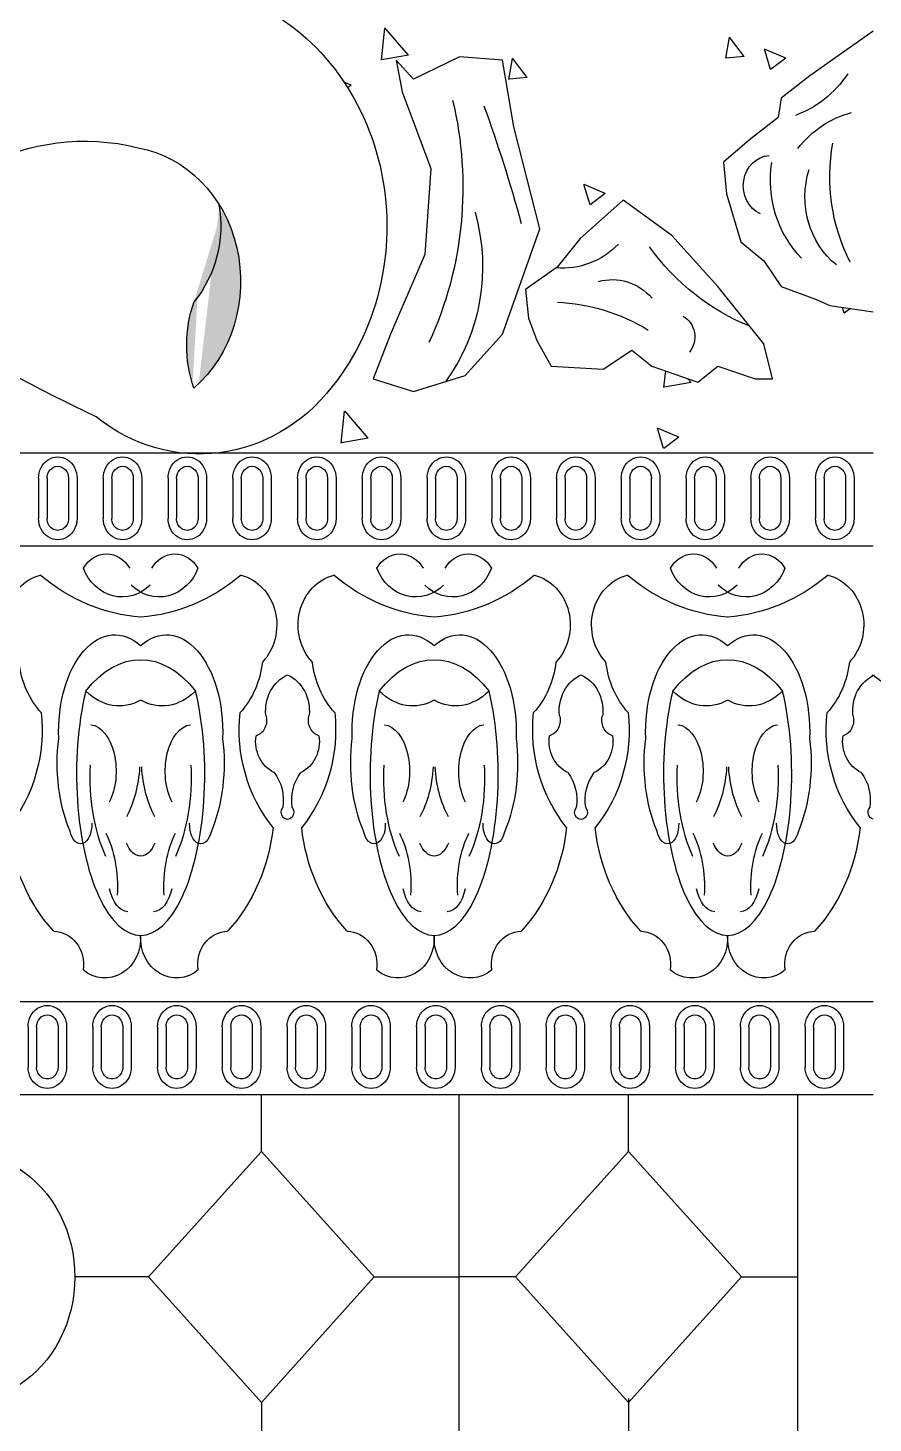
# Model space of a CAD drawing. Header units: millimetres. Extents: x 2621 to 26934, y 11979 to 27988.
# Drawn here: x 17795.7 to 18053.1, y 13881.3 to 14306.2 of the extents above; entities that cross this region are included whole.
import ezdxf

# ---------------------------------------------------------------- set-up
doc = ezdxf.new("R2010")
doc.units = ezdxf.units.MM

# ---------------------------------------------------------------- blocks, each defined once
blk = doc.blocks.new('A$C0DFF4785')
h = blk.add_hatch(color=256)
edge = h.paths.add_edge_path()
edge.add_ellipse((869.39, 2267.39), major_axis=(0, 34.33), ratio=0.9, start_angle=227.5065, end_angle=280.795)
edge.add_ellipse((869.23, 2250.36), major_axis=(0, 41.23), ratio=0.9, start_angle=217.9985, end_angle=304.6879, ccw=False)
edge.add_ellipse((922.7, 2230.9), major_axis=(0, 36.44), ratio=0.9, start_angle=68.5803, end_angle=110.943, ccw=False)
for p, q in [((949.19, 2317.8), (950.21, 2327.52)), ((957.42, 2319.24), (950.24, 2327.55)), ((1054.15, 2318.31), (1055.21, 2324.73)), ((1059.68, 2318.88), (1055.24, 2324.76)), ((1098.98, 2326.58), (1079.68, 2312.94)), ((1067.75, 2314.87), (1065.89, 2321.06)), ((1072.37, 2318.34), (1065.92, 2321.09)), ((957.42, 2319.24), (949.22, 2317.83)), ((958.99, 2311.97), (953.74, 2317.79)), ((953.74, 2317.79), (955.49, 2308.08)), ((972.98, 2318.76), (958.99, 2311.97)), ((986.1, 2317.79), (972.98, 2318.76)), ((989.6, 2297.4), (986.1, 2317.79)), ((988.07, 2311.89), (989.14, 2318.3)), ((993.61, 2312.45), (989.17, 2318.33)), ((1059.68, 2318.88), (1054.18, 2318.34)), ((1072.37, 2318.34), (1067.78, 2314.9)), ((993.61, 2312.45), (988.11, 2311.92)), ((1079.68, 2312.94), (1070.93, 2306.14)), ((939.98, 2310.14), (937.84, 2311.05)), ((939.98, 2310.14), (938.94, 2309.36)), ((955.49, 2308.08), (964.24, 2284.78)), ((1070.93, 2306.14), (1070.06, 2300.31)), ((1070.06, 2300.31), (1061.31, 2293.52)), ((997.47, 2266.33), (989.6, 2297.4)), ((1061.31, 2293.52), (1053.44, 2286.72)), ((1053.44, 2286.72), (1054.31, 2277.01)), ((964.24, 2284.78), (962.49, 2258.56)), ((1012.77, 2273.66), (1010.9, 2279.85)), ((1017.38, 2277.13), (1010.93, 2279.88)), ((1022.83, 2275.07), (1009.71, 2263.41)), ((1017.38, 2277.13), (1012.8, 2273.69)), ((1037.7, 2264.38), (1022.83, 2275.07)), ((1054.31, 2277.01), (1058.69, 2262.44)), ((986.1, 2234.28), (997.47, 2266.33)), ((1009.71, 2263.41), (1002.72, 2254.67)), ((1051.69, 2248.85), (1037.7, 2264.38)), ((1058.69, 2262.44), (1065.68, 2256.62)), ((962.49, 2258.56), (951.99, 2234.28)), ((1065.68, 2256.62), (1070.93, 2248.85)), ((1002.72, 2254.67), (993.1, 2247.88)), ((993.1, 2247.88), (993.97, 2239.14)), ((1065.68, 2231.37), (1051.69, 2248.85)), ((1070.93, 2248.85), (1081.42, 2244.96)), ((1081.42, 2244.96), (1085.8, 2243.02)), ((1085.8, 2243.02), (1098.98, 2241.08)), ((1090.17, 2240.65), (1089.62, 2242.46)), ((1092.08, 2242.09), (1090.2, 2240.68)), ((993.97, 2239.14), (996.59, 2232.34)), ((951.99, 2234.28), (946.75, 2220.69)), ((974.73, 2221.66), (986.1, 2234.28)), ((996.59, 2232.34), (1000.97, 2224.57)), ((1068.31, 2220.69), (1065.68, 2231.37)), ((1016.71, 2223.6), (1025.45, 2229.43)), ((1025.45, 2229.43), (1031.58, 2224.57)), ((1000.97, 2224.57), (1016.71, 2223.6)), ((1031.58, 2224.57), (1045.57, 2219.71)), ((1035.29, 2218.09), (1035.82, 2223.1)), ((1045.57, 2219.71), (1051.69, 2224.57)), ((1051.69, 2224.57), (1063.06, 2220.69)), ((946.75, 2220.69), (958.99, 2216.8)), ((958.99, 2216.8), (974.73, 2221.66)), ((1043.52, 2219.54), (1035.32, 2218.12)), ((1043.52, 2219.54), (1042.42, 2220.81)), ((1063.06, 2220.69), (1068.31, 2220.69)), ((936.98, 2201.15), (938, 2210.87)), ((945.2, 2202.59), (938.03, 2210.9)), ((1035.18, 2199.44), (1033.31, 2205.63)), ((1039.79, 2202.91), (1033.34, 2205.66)), ((945.2, 2202.59), (937.01, 2201.18)), ((1039.79, 2202.91), (1035.21, 2199.47)), ((70.66, 2198.15), (1098.98, 2198.15)), ((844.76, 2190.41), (844.76, 2178.18)), ((847.36, 2190.41), (847.36, 2178.18)), ((853.9, 2190.41), (853.9, 2178.18)), ((856.5, 2190.41), (856.5, 2178.18)), ((864.49, 2190.41), (864.49, 2178.18)), ((867.08, 2190.41), (867.08, 2178.18)), ((873.63, 2190.41), (873.63, 2178.18)), ((876.22, 2190.41), (876.22, 2178.18)), ((884.21, 2190.41), (884.21, 2178.18)), ((886.81, 2190.41), (886.81, 2178.18)), ((893.35, 2190.41), (893.35, 2178.18)), ((895.95, 2190.41), (895.95, 2178.18)), ((903.94, 2190.41), (903.94, 2178.18)), ((906.53, 2190.41), (906.53, 2178.18)), ((913.08, 2190.41), (913.08, 2178.18)), ((915.67, 2190.41), (915.67, 2178.18)), ((923.67, 2190.41), (923.67, 2178.18)), ((926.26, 2190.41), (926.26, 2178.18)), ((932.8, 2190.41), (932.8, 2178.18)), ((935.4, 2190.41), (935.4, 2178.18)), ((943.39, 2190.41), (943.39, 2178.18)), ((945.99, 2190.41), (945.99, 2178.18)), ((952.53, 2190.41), (952.53, 2178.18)), ((955.13, 2190.41), (955.13, 2178.18)), ((963.12, 2190.41), (963.12, 2178.18)), ((965.71, 2190.41), (965.71, 2178.18)), ((972.26, 2190.41), (972.26, 2178.18)), ((974.85, 2190.41), (974.85, 2178.18)), ((982.84, 2190.41), (982.84, 2178.18)), ((985.44, 2190.41), (985.44, 2178.18)), ((991.98, 2190.41), (991.98, 2178.18)), ((994.58, 2190.41), (994.58, 2178.18)), ((1002.57, 2190.41), (1002.57, 2178.18)), ((1005.16, 2190.41), (1005.16, 2178.18)), ((1011.71, 2190.41), (1011.71, 2178.18)), ((1014.3, 2190.41), (1014.3, 2178.18)), ((1022.29, 2190.41), (1022.29, 2178.18)), ((1024.89, 2190.41), (1024.89, 2178.18)), ((1031.43, 2190.41), (1031.43, 2178.18)), ((1034.03, 2190.41), (1034.03, 2178.18)), ((1042.02, 2190.41), (1042.02, 2178.18)), ((1044.61, 2190.41), (1044.61, 2178.18)), ((1051.16, 2190.41), (1051.16, 2178.18)), ((1053.75, 2190.41), (1053.75, 2178.18)), ((1061.74, 2190.41), (1061.74, 2178.18)), ((1064.34, 2190.41), (1064.34, 2178.18)), ((1070.88, 2190.41), (1070.88, 2178.18)), ((1073.48, 2190.41), (1073.48, 2178.18)), ((1081.47, 2190.41), (1081.47, 2178.18)), ((1084.07, 2190.41), (1084.07, 2178.18)), ((1090.61, 2190.41), (1090.61, 2178.18)), ((1093.2, 2190.41), (1093.2, 2178.18)), ((70.66, 2169.81), (1098.98, 2169.81)), ((-11.44, 2031.09), (1098.98, 2031.09)), ((841.57, 2023.35), (841.57, 2011.11)), ((844.16, 2023.35), (844.16, 2011.11)), ((850.71, 2023.35), (850.71, 2011.11)), ((853.3, 2023.35), (853.3, 2011.11)), ((861.3, 2023.35), (861.3, 2011.11)), ((863.89, 2023.35), (863.89, 2011.11)), ((870.43, 2023.35), (870.43, 2011.11)), ((873.03, 2023.35), (873.03, 2011.11)), ((881.02, 2023.35), (881.02, 2011.11)), ((883.62, 2023.35), (883.62, 2011.11)), ((890.16, 2023.35), (890.16, 2011.11)), ((892.76, 2023.35), (892.76, 2011.11)), ((900.75, 2023.35), (900.75, 2011.11)), ((903.34, 2023.35), (903.34, 2011.11)), ((909.89, 2023.35), (909.89, 2011.11)), ((912.48, 2023.35), (912.48, 2011.11)), ((920.47, 2023.35), (920.47, 2011.11)), ((923.07, 2023.35), (923.07, 2011.11)), ((929.61, 2023.35), (929.61, 2011.11)), ((932.21, 2023.35), (932.21, 2011.11)), ((940.2, 2023.35), (940.2, 2011.11)), ((942.79, 2023.35), (942.79, 2011.11)), ((949.34, 2023.35), (949.34, 2011.11)), ((951.93, 2023.35), (951.93, 2011.11)), ((959.92, 2023.35), (959.92, 2011.11)), ((962.52, 2023.35), (962.52, 2011.11)), ((969.06, 2023.35), (969.06, 2011.11)), ((971.66, 2023.35), (971.66, 2011.11)), ((979.65, 2023.35), (979.65, 2011.11)), ((982.24, 2023.35), (982.24, 2011.11)), ((988.79, 2023.35), (988.79, 2011.11)), ((991.38, 2023.35), (991.38, 2011.11)), ((999.37, 2023.35), (999.37, 2011.11)), ((1001.97, 2023.35), (1001.97, 2011.11)), ((1008.51, 2023.35), (1008.51, 2011.11)), ((1011.11, 2023.35), (1011.11, 2011.11)), ((1019.1, 2023.35), (1019.1, 2011.11)), ((1021.7, 2023.35), (1021.7, 2011.11)), ((1028.24, 2023.35), (1028.24, 2011.11)), ((1030.83, 2023.35), (1030.83, 2011.11)), ((1038.83, 2023.35), (1038.83, 2011.11)), ((1041.42, 2023.35), (1041.42, 2011.11)), ((1047.97, 2023.35), (1047.97, 2011.11)), ((1050.56, 2023.35), (1050.56, 2011.11)), ((1058.55, 2023.35), (1058.55, 2011.11)), ((1061.15, 2023.35), (1061.15, 2011.11)), ((1067.69, 2023.35), (1067.69, 2011.11)), ((1070.29, 2023.35), (1070.29, 2011.11)), ((1078.28, 2023.35), (1078.28, 2011.11)), ((1080.87, 2023.35), (1080.87, 2011.11)), ((1087.42, 2023.35), (1087.42, 2011.11)), ((1090.01, 2023.35), (1090.01, 2011.11)), ((-11.44, 2002.75), (1098.98, 2002.75)), ((912.64, 1985.4), (912.64, 2002.75)), ((972.91, 0), (972.91, 2002.75)), ((1024.46, 1985.4), (1024.46, 2002.75)), ((1076.01, 0), (1076.01, 2002.75)), ((912.64, 1985.4), (878.25, 1947.19)), ((947.03, 1947.19), (912.64, 1985.4)), ((1024.46, 1985.4), (990.07, 1947.19)), ((1058.85, 1947.19), (1024.46, 1985.4)), ((878.25, 1947.19), (855.86, 1947.19)), ((878.25, 1947.19), (912.64, 1908.98)), ((912.64, 1908.98), (947.03, 1947.19)), ((947.03, 1947.19), (972.91, 1947.19)), ((990.07, 1947.19), (972.91, 1947.19)), ((990.07, 1947.19), (1024.46, 1908.98)), ((1024.46, 1908.98), (1058.85, 1947.19)), ((1058.85, 1947.19), (1076.01, 1947.19)), ((912.64, 1908.98), (912.64, 1888.2)), ((1024.46, 1910.2), (1024.46, 1894.08))]:
    blk.add_line(p, q)
at = {"extrusion": (0, 0, -1)}
for centre, major_axis, ratio, start_param, end_param in [((884.52, 2267.14), (0, 73.74), 0.9, 0.343378, 2.294522), ((1065.26, 2335.29), (0, 36.15), 0.9, 2.215809, 2.827456), ((881.15, 2279.06), (0, 103.19), 0.9, 1.311226, 2.046792), ((643.26, 2151.42), (0, 404.43), 0.9, 1.184311, 1.278308), ((858.84, 2210.66), (0, 82.42), 0.9, -1.099787, 0.221562), ((1099.04, 2269.06), (0, 33.52), 0.9, -0.865208, -0.22191), ((869.23, 2250.36), (0, 41.23), 0.9, 0.159928, 2.478394), ((1133.15, 2282.28), (0, 52.61), 0.9, 4.194318, 4.907513), ((1067.71, 2279.52), (0, 9.18), 0.9, 3.517392, 6.237884), ((1096.37, 2281.21), (0, 31.87), 0.9, 3.873153, 4.881773), ((1101.23, 2276.15), (0, 25.55), 0.9, 3.763098, 5.044026), ((869.39, 2267.39), (0, 34.33), 0.9, 1.382388, 2.312449), ((1107.86, 2847.04), (0, 693.81), 0.9, 3.545662, 3.732478), ((930.45, 2254.86), (0, 55.09), 0.9, 1.265757, 2.260599), ((1004.51, 2282.16), (0, 27.76), 0.9, 2.398822, 3.223782), ((1084.98, 2309.32), (0, 77.2), 0.9, 3.487676, 4.033789), ((1019.51, 2231.92), (0, 18.99), 0.9, -0.246892, 0.790864), ((922.7, 2230.9), (0, 36.44), 0.9, 4.346865, 5.086233), ((1000.59, 2174.56), (0, 69.48), 0.9, 0.035445, 0.499062), ((1038.36, 2233.51), (0, 7), 0.9, 0.458441, 2.302944), ((893.78, 2257.35), (0, 59.55), 0.9, 2.285655, 3.768065), ((850.63, 2190.41), (0, 6.52), 0.9, 4.712389, 7.853982), ((870.36, 2190.41), (0, 6.52), 0.9, 4.712389, 7.853982), ((890.08, 2190.41), (0, 6.52), 0.9, 4.712389, 7.853982), ((909.81, 2190.41), (0, 6.52), 0.9, 4.712389, 7.853982), ((929.53, 2190.41), (0, 6.52), 0.9, 4.712389, 7.853982), ((949.26, 2190.41), (0, 6.52), 0.9, 4.712389, 7.853982), ((968.98, 2190.41), (0, 6.52), 0.9, 4.712389, 7.853982), ((988.71, 2190.41), (0, 6.52), 0.9, 4.712389, 7.853982), ((1008.43, 2190.41), (0, 6.52), 0.9, 4.712389, 7.853982), ((1028.16, 2190.41), (0, 6.52), 0.9, 4.712389, 7.853982), ((1047.89, 2190.41), (0, 6.52), 0.9, 4.712389, 7.853982), ((1067.61, 2190.41), (0, 6.52), 0.9, 4.712389, 7.853982), ((1087.34, 2190.41), (0, 6.52), 0.9, 4.712389, 7.853982), ((850.63, 2190.41), (0, 3.64), 0.9, -1.570796, 1.570796), ((870.36, 2190.41), (0, 3.64), 0.9, -1.570796, 1.570796), ((890.08, 2190.41), (0, 3.64), 0.9, -1.570796, 1.570796), ((909.81, 2190.41), (0, 3.64), 0.9, -1.570796, 1.570796), ((929.53, 2190.41), (0, 3.64), 0.9, -1.570796, 1.570796), ((949.26, 2190.41), (0, 3.64), 0.9, -1.570796, 1.570796), ((968.98, 2190.41), (0, 3.64), 0.9, -1.570796, 1.570796), ((988.71, 2190.41), (0, 3.64), 0.9, -1.570796, 1.570796), ((1008.43, 2190.41), (0, 3.64), 0.9, -1.570796, 1.570796), ((1028.16, 2190.41), (0, 3.64), 0.9, -1.570796, 1.570796), ((1047.89, 2190.41), (0, 3.64), 0.9, -1.570796, 1.570796), ((1067.61, 2190.41), (0, 3.64), 0.9, -1.570796, 1.570796), ((1087.34, 2190.41), (0, 3.64), 0.9, -1.570796, 1.570796), ((850.63, 2178.18), (0, 6.52), 0.9, 1.570796, 4.712389), ((850.63, 2178.18), (0, 3.64), 0.9, 1.570796, 4.712389), ((870.36, 2178.18), (0, 6.52), 0.9, 1.570796, 4.712389), ((870.36, 2178.18), (0, 3.64), 0.9, 1.570796, 4.712389), ((890.08, 2178.18), (0, 6.52), 0.9, 1.570796, 4.712389), ((890.08, 2178.18), (0, 3.64), 0.9, 1.570796, 4.712389), ((909.81, 2178.18), (0, 6.52), 0.9, 1.570796, 4.712389), ((909.81, 2178.18), (0, 3.64), 0.9, 1.570796, 4.712389), ((929.53, 2178.18), (0, 6.52), 0.9, 1.570796, 4.712389), ((929.53, 2178.18), (0, 3.64), 0.9, 1.570796, 4.712389), ((949.26, 2178.18), (0, 6.52), 0.9, 1.570796, 4.712389), ((949.26, 2178.18), (0, 3.64), 0.9, 1.570796, 4.712389), ((968.98, 2178.18), (0, 6.52), 0.9, 1.570796, 4.712389), ((968.98, 2178.18), (0, 3.64), 0.9, 1.570796, 4.712389), ((988.71, 2178.18), (0, 6.52), 0.9, 1.570796, 4.712389), ((988.71, 2178.18), (0, 3.64), 0.9, 1.570796, 4.712389), ((1008.43, 2178.18), (0, 6.52), 0.9, 1.570796, 4.712389), ((1008.43, 2178.18), (0, 3.64), 0.9, 1.570796, 4.712389), ((1028.16, 2178.18), (0, 6.52), 0.9, 1.570796, 4.712389), ((1028.16, 2178.18), (0, 3.64), 0.9, 1.570796, 4.712389), ((1047.89, 2178.18), (0, 6.52), 0.9, 1.570796, 4.712389), ((1047.89, 2178.18), (0, 3.64), 0.9, 1.570796, 4.712389), ((1067.61, 2178.18), (0, 6.52), 0.9, 1.570796, 4.712389), ((1067.61, 2178.18), (0, 3.64), 0.9, 1.570796, 4.712389), ((1087.34, 2178.18), (0, 6.52), 0.9, 1.570796, 4.712389), ((1087.34, 2178.18), (0, 3.64), 0.9, 1.570796, 4.712389), ((865.48, 2158.15), (0, 9.23), 0.9, -1.014019, 1.014019), ((886.29, 2158.15), (0, 9.23), 0.9, -1.014019, 1.014019), ((954.88, 2158.15), (0, 9.23), 0.9, -1.014019, 1.014019), ((975.69, 2158.15), (0, 9.23), 0.9, -1.014019, 1.014019), ((1044.28, 2158.15), (0, 9.23), 0.9, -1.014019, 1.014019), ((1065.09, 2158.15), (0, 9.23), 0.9, -1.014019, 1.014019), ((870.23, 2168.45), (0, 14.19), 0.9, 2.408506, 4.320228), ((881.54, 2168.45), (0, 14.19), 0.9, 1.962957, 3.874679), ((959.63, 2168.45), (0, 14.19), 0.9, 2.408506, 4.320228), ((970.94, 2168.45), (0, 14.19), 0.9, 1.962957, 3.874679), ((1049.03, 2168.45), (0, 14.19), 0.9, 2.408506, 4.320228), ((1060.34, 2168.45), (0, 14.19), 0.9, 1.962957, 3.874679), ((848.47, 2145.72), (0, 15.6), 0.9, 3.900915, 6.056676), ((879.66, 2210.59), (0, 62.64), 0.9, 3.20865, 3.796655), ((872.11, 2210.59), (0, 62.64), 0.9, 2.48653, 3.074536), ((903.3, 2145.72), (0, 15.6), 0.9, 0.226509, 2.38227), ((937.87, 2145.72), (0, 15.6), 0.9, 3.900915, 6.056676), ((969.06, 2210.59), (0, 62.64), 0.9, 3.20865, 3.796655), ((961.51, 2210.59), (0, 62.64), 0.9, 2.48653, 3.074536), ((992.7, 2145.72), (0, 15.6), 0.9, 0.226509, 2.38227), ((1027.27, 2145.72), (0, 15.6), 0.9, 3.900915, 6.056676), ((1058.46, 2210.59), (0, 62.64), 0.9, 3.20865, 3.796655), ((1050.91, 2210.59), (0, 62.64), 0.9, 2.48653, 3.074536), ((1082.1, 2145.72), (0, 15.6), 0.9, 0.226509, 2.38227), ((868.06, 2113.14), (0, 29.59), 0.580829, 4.646244, 6.755447), ((883.7, 2113.14), (0, 29.59), 0.580829, -0.472261, 1.636941), ((957.46, 2113.14), (0, 29.59), 0.580829, 4.646244, 6.755447), ((973.1, 2113.14), (0, 29.59), 0.580829, -0.472261, 1.636941), ((1046.86, 2113.14), (0, 29.59), 0.580829, 4.646244, 6.755447), ((1062.5, 2113.14), (0, 29.59), 0.580829, -0.472261, 1.636941), ((875.88, 2087.01), (0, 48.15), 0.580829, -0.641892, 0.641892), ((965.28, 2087.01), (0, 48.15), 0.580829, -0.641892, 0.641892), ((1054.68, 2087.01), (0, 48.15), 0.580829, -0.641892, 0.641892), ((862.21, 2137.63), (0, 26.2), 0.9, 3.923674, 4.589058), ((889.56, 2137.63), (0, 26.2), 0.9, 1.694127, 2.359511), ((951.61, 2137.63), (0, 26.2), 0.9, 3.923674, 4.589058), ((978.96, 2137.63), (0, 26.2), 0.9, 1.694127, 2.359511), ((1041.01, 2137.63), (0, 26.2), 0.9, 3.923674, 4.589058), ((1068.36, 2137.63), (0, 26.2), 0.9, 1.694127, 2.359511), ((924.63, 2119.55), (0, 11.87), 0.9, 4.606317, 5.897089), ((916.59, 2119.55), (0, 11.87), 0.9, 0.386097, 1.676868), ((1014.04, 2119.55), (0, 11.87), 0.9, 4.606317, 5.897089), ((1005.99, 2119.55), (0, 11.87), 0.9, 0.386097, 1.676868), ((1103.44, 2119.55), (0, 11.87), 0.9, 4.606317, 5.897089), ((1094.53, 2119.55), (0, 11.87), 0.9, 0.386097, 1.676868), ((869.38, 2157.71), (0, 36.65), 0.580829, 2.831102, 3.643315), ((882.39, 2157.71), (0, 36.65), 0.580829, 2.63987, 3.452083), ((958.78, 2157.71), (0, 36.65), 0.580829, 2.831102, 3.643315), ((971.79, 2157.71), (0, 36.65), 0.580829, 2.63987, 3.452083), ((1048.18, 2157.71), (0, 36.65), 0.580829, 2.831102, 3.643315), ((1061.19, 2157.71), (0, 36.65), 0.580829, 2.63987, 3.452083), ((806.2, 2113.75), (0, 44.08), 0.9, 1.450556, 2.308926), ((945.57, 2113.75), (0, 44.08), 0.9, 3.974259, 4.83263), ((909.89, 2116.68), (0, 4.85), 0.9, 1.232392, 2.880187), ((895.6, 2113.75), (0, 44.08), 0.9, 1.450556, 2.308926), ((931.33, 2116.68), (0, 4.85), 0.9, 3.402999, 5.050793), ((1034.97, 2113.75), (0, 44.08), 0.9, 3.974259, 4.83263), ((999.29, 2116.68), (0, 4.85), 0.9, 1.232392, 2.880187), ((985, 2113.75), (0, 44.08), 0.9, 1.450556, 2.308926), ((1020.73, 2116.68), (0, 4.85), 0.9, 3.402999, 5.050793), ((1124.37, 2113.75), (0, 44.08), 0.9, 3.974259, 4.83263), ((1088.69, 2116.68), (0, 4.85), 0.9, 1.232392, 2.880187), ((860.16, 2101.19), (0, 14.19), 0.580829, 0.069598, 2.294907), ((891.61, 2101.19), (0, 14.19), 0.580829, 3.988278, 6.213587), ((920.23, 2110.31), (0, 10.37), 0.9, 3.542326, 4.874697), ((920.99, 2110.31), (0, 10.37), 0.9, 1.408488, 2.74086), ((949.56, 2101.19), (0, 14.19), 0.580829, 0.069598, 2.294907), ((981.01, 2101.19), (0, 14.19), 0.580829, 3.988278, 6.213587), ((1009.63, 2110.31), (0, 10.37), 0.9, 3.542326, 4.874697), ((1010.39, 2110.31), (0, 10.37), 0.9, 1.408488, 2.74086), ((1038.96, 2101.19), (0, 14.19), 0.580829, 0.069598, 2.294907), ((1070.41, 2101.19), (0, 14.19), 0.580829, 3.988278, 6.213587), ((1099.03, 2110.31), (0, 10.37), 0.9, 3.542326, 4.874697), ((871.12, 2103.77), (0, 35.57), 0.580829, 4.087796, 4.922564), ((880.65, 2103.77), (0, 35.57), 0.580829, 1.360621, 2.195389), ((960.52, 2103.77), (0, 35.57), 0.580829, 4.087796, 4.922564), ((970.05, 2103.77), (0, 35.57), 0.580829, 1.360621, 2.195389), ((1049.92, 2103.77), (0, 35.57), 0.580829, 4.087796, 4.922564), ((1059.45, 2103.77), (0, 35.57), 0.580829, 1.360621, 2.195389), ((883.04, 2099.09), (0, 38.78), 0.580829, 4.048401, 4.814358), ((860.8, 2104.99), (0, 25.54), 0.580829, 1.668269, 2.334157), ((890.96, 2104.99), (0, 25.54), 0.580829, 3.949028, 4.614916), ((868.73, 2099.09), (0, 38.78), 0.580829, 1.468828, 2.234784), ((907.53, 2092.35), (0, 13.12), 0.9, 0.874178, 1.741863), ((933.69, 2092.35), (0, 13.12), 0.9, 4.541323, 5.409007), ((972.44, 2099.09), (0, 38.78), 0.580829, 4.048401, 4.814358), ((950.2, 2104.99), (0, 25.54), 0.580829, 1.668269, 2.334157), ((980.36, 2104.99), (0, 25.54), 0.580829, 3.949028, 4.614916), ((958.13, 2099.09), (0, 38.78), 0.580829, 1.468828, 2.234784), ((996.93, 2092.35), (0, 13.12), 0.9, 0.874178, 1.741863), ((1023.09, 2092.35), (0, 13.12), 0.9, 4.541323, 5.409007), ((1061.84, 2099.09), (0, 38.78), 0.580829, 4.048401, 4.814358), ((1039.6, 2104.99), (0, 25.54), 0.580829, 1.668269, 2.334157), ((1069.76, 2104.99), (0, 25.54), 0.580829, 3.949028, 4.614916), ((1047.53, 2099.09), (0, 38.78), 0.580829, 1.468828, 2.234784), ((1086.33, 2092.35), (0, 13.12), 0.9, 0.874178, 1.741863), ((920.61, 2088.68), (0, 2.15), 0.9, 0.84042, 5.442765), ((1010.01, 2088.68), (0, 2.15), 0.9, 0.84042, 5.442765), ((1099.41, 2088.68), (0, 2.15), 0.9, 3.364017, 5.442765), ((883.04, 2090.18), (0, 53.12), 0.9, 3.922544, 4.597447), ((857.57, 2084.94), (0, 5.87), 0.580829, 1.503228, 4.369417), ((854.45, 2066.13), (0, 24.72), 0.580829, 0.856354, 1.681252), ((897.32, 2066.13), (0, 24.72), 0.580829, 4.601933, 5.426831), ((894.2, 2084.94), (0, 5.87), 0.580829, 1.913768, 4.779957), ((868.72, 2090.18), (0, 53.12), 0.9, 1.685738, 2.360641), ((972.44, 2090.18), (0, 53.12), 0.9, 3.922544, 4.597447), ((946.97, 2084.94), (0, 5.87), 0.580829, 1.503228, 4.369417), ((943.85, 2066.13), (0, 24.72), 0.580829, 0.856354, 1.681252), ((986.72, 2066.13), (0, 24.72), 0.580829, 4.601933, 5.426831), ((983.6, 2084.94), (0, 5.87), 0.580829, 1.913768, 4.779957), ((958.12, 2090.18), (0, 53.12), 0.9, 1.685738, 2.360641), ((1061.84, 2090.18), (0, 53.12), 0.9, 3.922544, 4.597447), ((1036.37, 2084.94), (0, 5.87), 0.580829, 1.503228, 4.369417), ((1033.25, 2066.13), (0, 24.72), 0.580829, 0.856354, 1.681252), ((1076.12, 2066.13), (0, 24.72), 0.580829, 4.601933, 5.426831), ((1073, 2084.94), (0, 5.87), 0.580829, 1.913768, 4.779957), ((1047.52, 2090.18), (0, 53.12), 0.9, 1.685738, 2.360641), ((875.88, 2084.5), (0, 9.13), 0.580829, 2.177022, 4.106163), ((965.28, 2084.5), (0, 9.13), 0.580829, 2.177022, 4.106163), ((1054.68, 2084.5), (0, 9.13), 0.580829, 2.177022, 4.106163), ((872.19, 2068.91), (0, 10.52), 0.580829, 3.182726, 4.368603), ((879.58, 2068.91), (0, 10.52), 0.580829, 1.914583, 3.100459), ((961.59, 2068.91), (0, 10.52), 0.580829, 3.182726, 4.368603), ((968.98, 2068.91), (0, 10.52), 0.580829, 1.914583, 3.100459), ((1050.99, 2068.91), (0, 10.52), 0.580829, 3.182726, 4.368603), ((1058.38, 2068.91), (0, 10.52), 0.580829, 1.914583, 3.100459), ((849.35, 2042.32), (0, 10.13), 0.9, 0.004564, 1.731914), ((902.42, 2042.32), (0, 10.13), 0.9, 4.551271, 6.278622), ((938.75, 2042.32), (0, 10.13), 0.9, 0.004564, 1.731914), ((991.82, 2042.32), (0, 10.13), 0.9, 4.551271, 6.278622), ((1028.15, 2042.32), (0, 10.13), 0.9, 0.004564, 1.731914), ((1081.22, 2042.32), (0, 10.13), 0.9, 4.551271, 6.278622), ((864.97, 2050.36), (0, 12.15), 0.9, 1.50075, 3.793026), ((886.79, 2050.36), (0, 12.15), 0.9, 2.490159, 4.782436), ((954.37, 2050.36), (0, 12.15), 0.9, 1.50075, 3.793026), ((976.19, 2050.36), (0, 12.15), 0.9, 2.490159, 4.782436), ((1043.77, 2050.36), (0, 12.15), 0.9, 1.50075, 3.793026), ((1065.59, 2050.36), (0, 12.15), 0.9, 2.490159, 4.782436), ((847.44, 2023.35), (0, 6.52), 0.9, 4.712389, 7.853982), ((847.44, 2023.35), (0, 3.64), 0.9, -1.570796, 1.570796), ((867.16, 2023.35), (0, 6.52), 0.9, 4.712389, 7.853982), ((867.16, 2023.35), (0, 3.64), 0.9, -1.570796, 1.570796), ((886.89, 2023.35), (0, 6.52), 0.9, 4.712389, 7.853982), ((886.89, 2023.35), (0, 3.64), 0.9, -1.570796, 1.570796), ((906.61, 2023.35), (0, 6.52), 0.9, 4.712389, 7.853982), ((906.61, 2023.35), (0, 3.64), 0.9, -1.570796, 1.570796), ((926.34, 2023.35), (0, 6.52), 0.9, 4.712389, 7.853982), ((926.34, 2023.35), (0, 3.64), 0.9, -1.570796, 1.570796), ((946.06, 2023.35), (0, 6.52), 0.9, 4.712389, 7.853982), ((946.06, 2023.35), (0, 3.64), 0.9, -1.570796, 1.570796), ((965.79, 2023.35), (0, 6.52), 0.9, 4.712389, 7.853982), ((965.79, 2023.35), (0, 3.64), 0.9, -1.570796, 1.570796), ((985.52, 2023.35), (0, 6.52), 0.9, 4.712389, 7.853982), ((985.52, 2023.35), (0, 3.64), 0.9, -1.570796, 1.570796), ((1005.24, 2023.35), (0, 6.52), 0.9, 4.712389, 7.853982), ((1005.24, 2023.35), (0, 3.64), 0.9, -1.570796, 1.570796), ((1024.97, 2023.35), (0, 6.52), 0.9, 4.712389, 7.853982), ((1024.97, 2023.35), (0, 3.64), 0.9, -1.570796, 1.570796), ((1044.69, 2023.35), (0, 6.52), 0.9, 4.712389, 7.853982), ((1044.69, 2023.35), (0, 3.64), 0.9, -1.570796, 1.570796), ((1064.42, 2023.35), (0, 6.52), 0.9, 4.712389, 7.853982), ((1064.42, 2023.35), (0, 3.64), 0.9, -1.570796, 1.570796), ((1084.14, 2023.35), (0, 6.52), 0.9, 4.712389, 7.853982), ((1084.14, 2023.35), (0, 3.64), 0.9, -1.570796, 1.570796), ((847.44, 2011.11), (0, 6.52), 0.9, 1.570796, 4.712389), ((847.44, 2011.11), (0, 3.64), 0.9, 1.570796, 4.712389), ((867.16, 2011.11), (0, 6.52), 0.9, 1.570796, 4.712389), ((867.16, 2011.11), (0, 3.64), 0.9, 1.570796, 4.712389), ((886.89, 2011.11), (0, 6.52), 0.9, 1.570796, 4.712389), ((886.89, 2011.11), (0, 3.64), 0.9, 1.570796, 4.712389), ((906.61, 2011.11), (0, 6.52), 0.9, 1.570796, 4.712389), ((906.61, 2011.11), (0, 3.64), 0.9, 1.570796, 4.712389), ((926.34, 2011.11), (0, 6.52), 0.9, 1.570796, 4.712389), ((926.34, 2011.11), (0, 3.64), 0.9, 1.570796, 4.712389), ((946.06, 2011.11), (0, 6.52), 0.9, 1.570796, 4.712389), ((946.06, 2011.11), (0, 3.64), 0.9, 1.570796, 4.712389), ((965.79, 2011.11), (0, 6.52), 0.9, 1.570796, 4.712389), ((965.79, 2011.11), (0, 3.64), 0.9, 1.570796, 4.712389), ((985.52, 2011.11), (0, 6.52), 0.9, 1.570796, 4.712389), ((985.52, 2011.11), (0, 3.64), 0.9, 1.570796, 4.712389), ((1005.24, 2011.11), (0, 6.52), 0.9, 1.570796, 4.712389), ((1005.24, 2011.11), (0, 3.64), 0.9, 1.570796, 4.712389), ((1024.97, 2011.11), (0, 6.52), 0.9, 1.570796, 4.712389), ((1024.97, 2011.11), (0, 3.64), 0.9, 1.570796, 4.712389), ((1044.69, 2011.11), (0, 6.52), 0.9, 1.570796, 4.712389), ((1044.69, 2011.11), (0, 3.64), 0.9, 1.570796, 4.712389), ((1064.42, 2011.11), (0, 6.52), 0.9, 1.570796, 4.712389), ((1064.42, 2011.11), (0, 3.64), 0.9, 1.570796, 4.712389), ((1084.14, 2011.11), (0, 6.52), 0.9, 1.570796, 4.712389), ((1084.14, 2011.11), (0, 3.64), 0.9, 1.570796, 4.712389), ((821.46, 1947.19), (0, 38.21), 0.9, 0, 3.141593)]:
    blk.add_ellipse(centre, major_axis=major_axis, ratio=ratio, start_param=start_param, end_param=end_param, dxfattribs=at)
for centre in [(875.88, 2100.32), (965.28, 2100.32), (1054.68, 2100.32)]:
    blk.add_ellipse(centre, major_axis=(0, 49.11), ratio=0.397531, start_param=1.030673, end_param=5.252513)

msp = doc.modelspace()

# ---------------------------------------------------------------- block references
msp.add_blockref('A$C0DFF4785', (16954.15, 11978.65))

doc.saveas('drawing.dxf')
